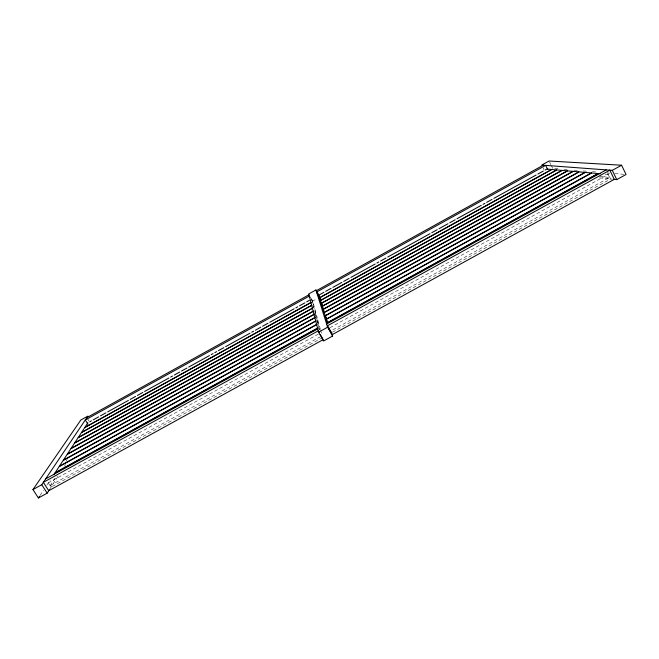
<?xml version="1.0" encoding="UTF-8"?>
<svg xmlns="http://www.w3.org/2000/svg" width="659" height="659" viewBox="0 0 659 659"><rect width="100%" height="100%" fill="white"/><g stroke="black" fill="none" stroke-linecap="round" stroke-linejoin="round"><path stroke-width="0.49" stroke-dasharray="3.29 2.47" d="M49.969 488.813L58.849 474.941M64.401 466.275L65.513 464.537M318.346 334.08L48.56 482.717L50.339 485.477L56.592 475.782M66.073 461.102L67.136 459.455M40.084 495.42L43.461 490.271M46.838 485.123L50.216 479.983M320.381 329.311L312.704 301.039L317.193 298.552M329.928 327.696L608.117 174.429L609.583 177.46L330.653 331.09M50.339 485.477L319.969 336.971M322.63 337.589L51.031 487.149L47.835 482.174M332.416 332.202L610.621 179.001L607.532 172.633M554.754 168.556L558.832 168.893M563.923 169.314L567.992 169.66M574.104 170.17L578.182 170.508M583.273 170.928L588.363 171.356M592.441 171.694L597.532 172.123M607.713 172.971L609.756 173.144M614.847 173.564L624.015 174.33M605.16 174.174L608.117 174.429M599.682 176.505L609.583 177.46M599.418 177.881L612.45 179.182M87.4 418.49L89.006 421.06M313.099 305.562L314.813 310.15M314.681 311.501L316.485 316.369M315.513 314.631L317.374 319.656M316.378 317.885L318.297 323.067L316.773 320.365M317.193 321.188L319.253 326.617M317.704 323.866L320.01 329.426M318.668 327.507L319.895 329.764M311.205 298.379L312.704 301.039M311.443 299.252L312.943 301.929M311.205 299.359L313.313 303.28M543.074 167.847L543.988 169.684M549.524 161.933L550.891 164.692M551.352 165.615L552.72 168.383M320.653 330.291L321.444 333.215M312.547 301.748L314.022 307.209M314.845 310.282L315.636 313.206M312.91 305.784L313.404 307.638M315.472 315.447L315.883 317.004M317.037 321.345L317.481 323.025M318.709 327.663L319.187 329.467"/><path stroke-width="0.99" d="M32.95 489.579L41.756 484.727L87.886 416.101L80.843 419.997L32.95 489.579L38.395 497.99L47.193 493.146L49.409 489.678M38.395 497.99L39.524 496.276M53.816 474.702L54.87 473.096L317.803 328.157M87.853 422.823L84.83 427.436L310.99 302.448M317.91 293.51L315.925 289.968L308.725 293.947L318.585 332.185L323.561 341.016L332.606 336.041L331.329 332.136M86.856 417.633L308.939 294.804M316.188 290.792L543.263 165.203M89.657 421.834L91.453 420.837M93.257 419.841L98.661 416.85M100.465 415.854L105.868 412.872M107.664 411.875L128.381 400.425M130.177 399.428L135.581 396.438M137.385 395.441L142.789 392.459M144.593 391.462L168.91 378.019M170.706 377.022L172.51 376.025M174.314 375.029L179.718 372.047M181.513 371.05L186.917 368.06M188.721 367.063L209.438 355.613M211.234 354.616L213.038 353.619M214.842 352.631L216.638 351.634M218.442 350.637L223.846 347.647M225.65 346.65L249.967 333.207M251.763 332.218L253.567 331.222M255.371 330.225L260.775 327.235M262.57 326.238L267.974 323.256M269.778 322.259L294.095 308.816M295.891 307.819L297.695 306.822M299.499 305.825L304.903 302.843M306.699 301.847L309.401 300.356M323.89 292.349L318.495 295.331L321.081 303.404L322.523 306.04M325.686 291.352L331.082 288.37M332.877 287.373L341.873 282.406M343.668 281.409L349.064 278.428M350.868 277.431L375.144 264.012M376.94 263.015L378.744 262.018M380.54 261.03L385.935 258.048M387.731 257.051L429.998 233.69M431.793 232.693L437.189 229.711M438.993 228.714L447.98 223.747M449.784 222.75L455.18 219.768M456.975 218.772L481.259 205.353M483.055 204.356L484.851 203.367M486.647 202.371L492.042 199.389M493.846 198.392L536.113 175.03M537.909 174.034L543.304 171.052M545.1 170.055L546.904 169.066L551.591 169.478L319.302 297.852L320.661 300.282M311.023 302.555L84.698 427.642L81.568 432.411L311.732 305.241M311.765 305.356L81.428 432.617L78.182 437.56L312.498 308.14M320.208 300.693L556.871 169.94L561.913 170.376L321.081 303.404M312.539 308.264L78.042 437.782L74.681 442.906L313.297 311.147M322.02 306.328L567.358 170.854L562.135 170.401L321.114 303.519L323.454 308.89M313.33 311.27L74.533 443.128L71.048 448.441L314.121 314.261M322.992 309.368L573.009 171.356L567.588 170.879L322.053 306.451L323.964 311.106M315.06 313.898L70.892 448.68L67.276 454.191L314.986 317.498M315.018 317.638L67.111 454.438L63.355 460.163L315.875 320.859M325.052 315.801L584.994 172.403L579.137 171.892L324.047 312.654L326.617 318.643M315.916 321.007L63.19 460.419L59.285 466.366L316.798 324.36M326.147 319.211L591.354 172.963L585.258 172.427L325.101 315.941L327.35 321.419M316.839 324.508L59.112 466.63L55.051 472.824L317.77 328.001M327.334 322.902L598.248 173.564L600.225 173.737M45.702 478.862L317.745 328.907M326.633 324.006L606.214 169.898M318.585 332.185L327.638 327.193L315.925 289.968M621.585 165.22L549.062 161.01L541.698 165.088L612.277 170.352L621.585 165.22L626.05 174.503L616.758 179.619L613.694 179.314M41.756 484.727L47.193 493.146M88.001 424.281L85.299 419.956L309.277 296.097L310.175 297.687M319.236 332.614L318.248 330.859L43.354 482.355L48.741 490.724L323.19 339.624L320.225 334.368M321.131 302.341L320.175 300.578L556.657 169.915L551.797 169.495L319.335 297.967L320.694 300.397M328.1 326.609L331.024 331.831M327.638 327.193L332.606 336.041M316.682 291.682L319.178 296.146M320.159 298.445L316.584 292.052L545.644 165.376L547.711 169.528M612.277 170.352L616.758 179.619M321.592 303.165L322.49 305.916M573.256 171.373L323.034 309.499L324.006 312.523L578.89 171.867L573.256 171.373M591.617 172.987L326.189 319.351L327.284 322.753L597.968 173.539L591.617 172.987M609.822 170.17L327.235 325.908L332.161 334.69L614.279 179.372L609.822 170.17"/></g></svg>
